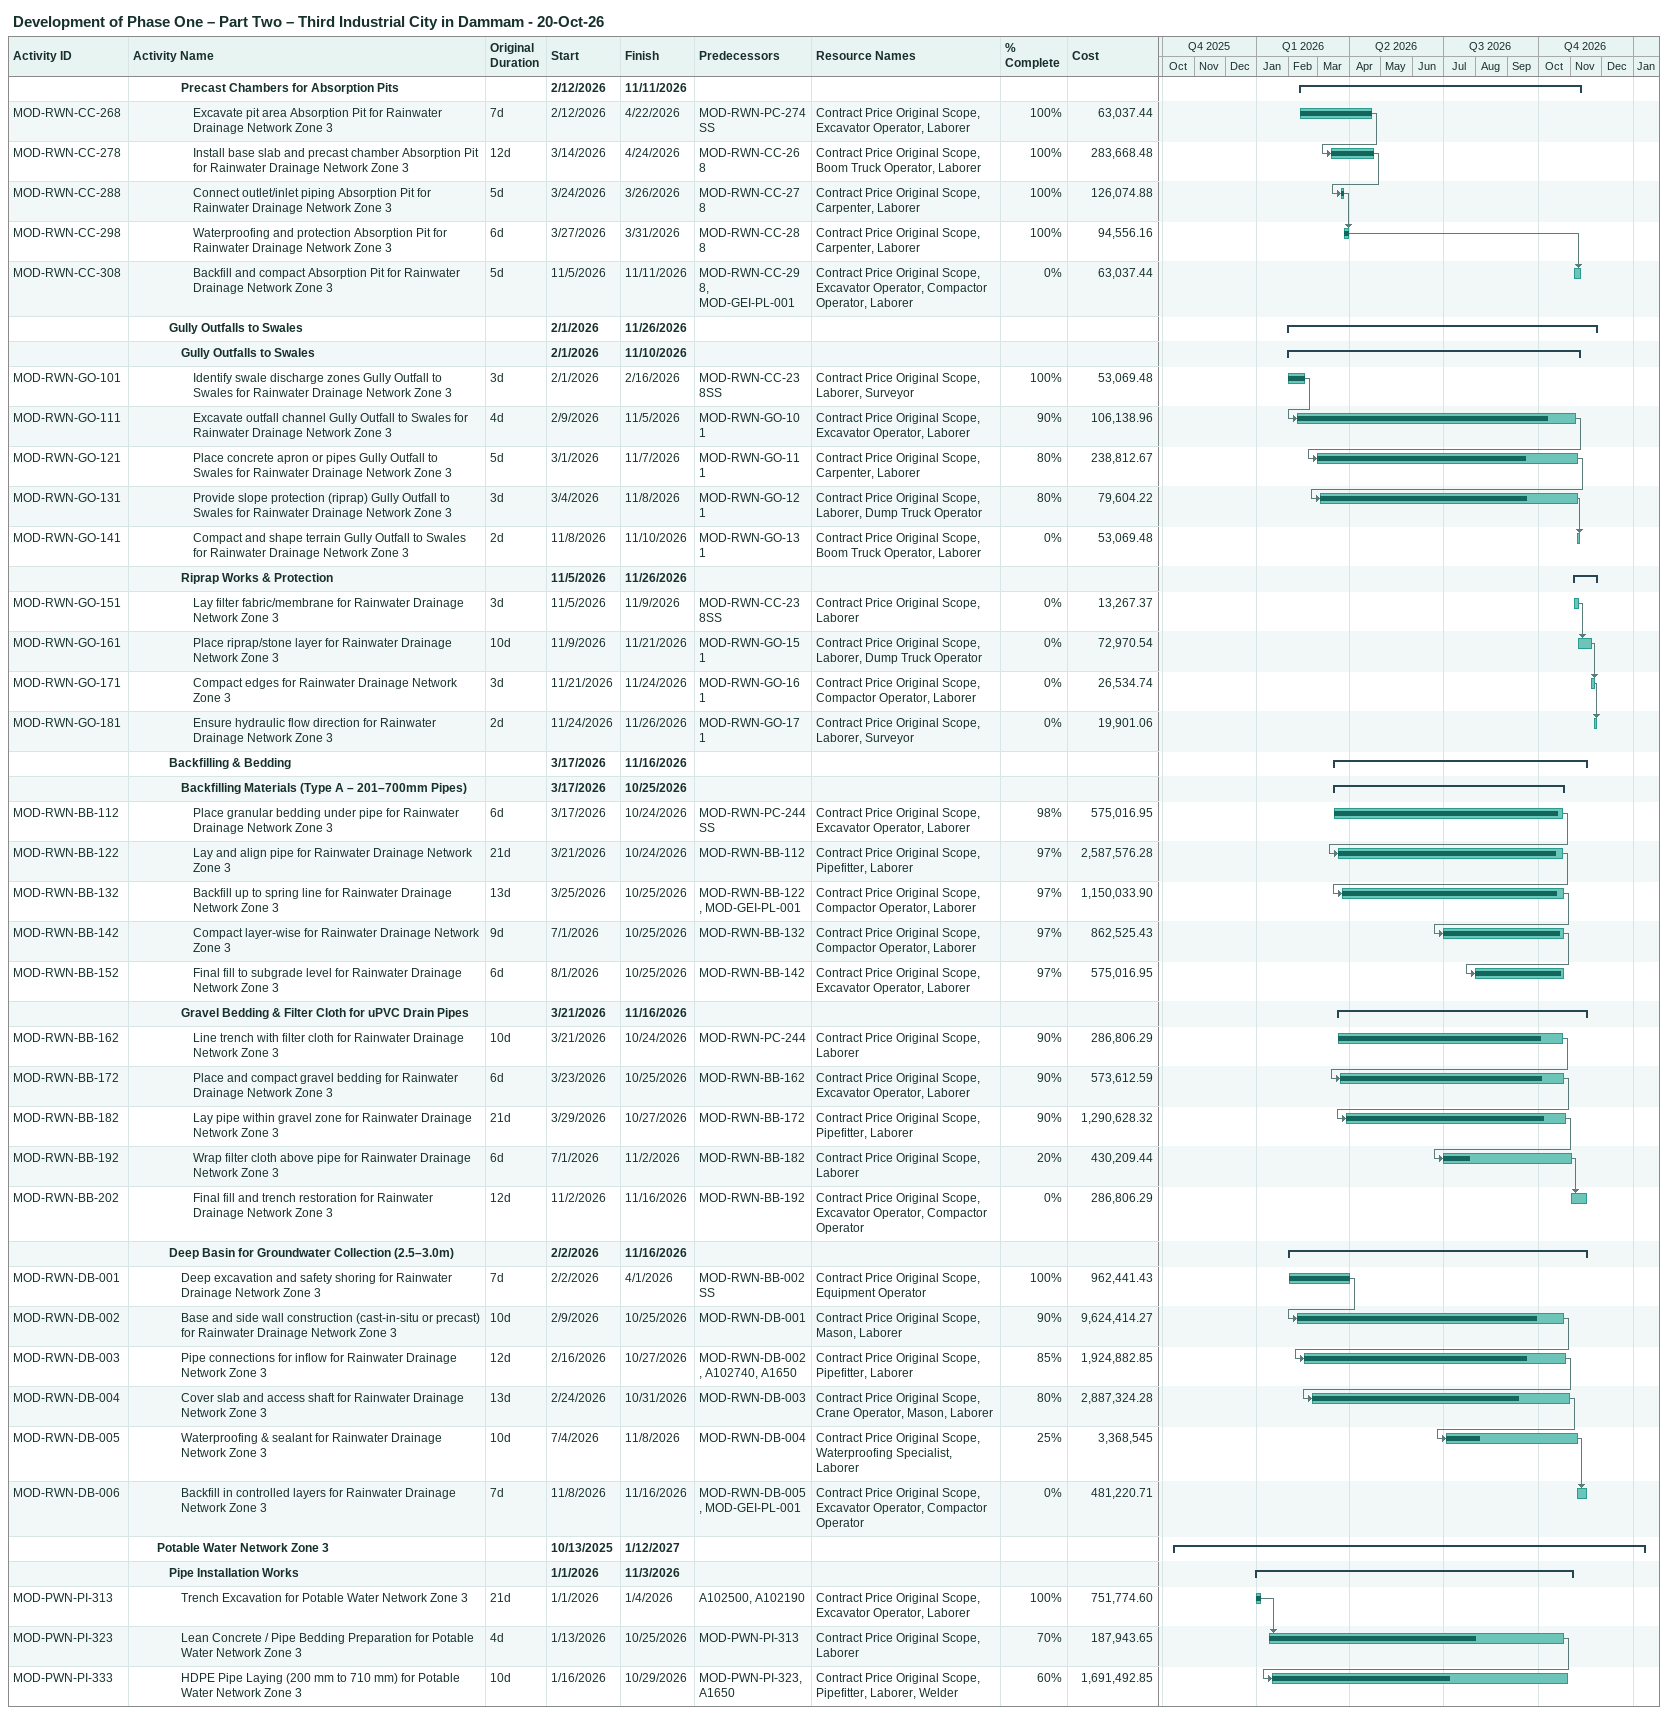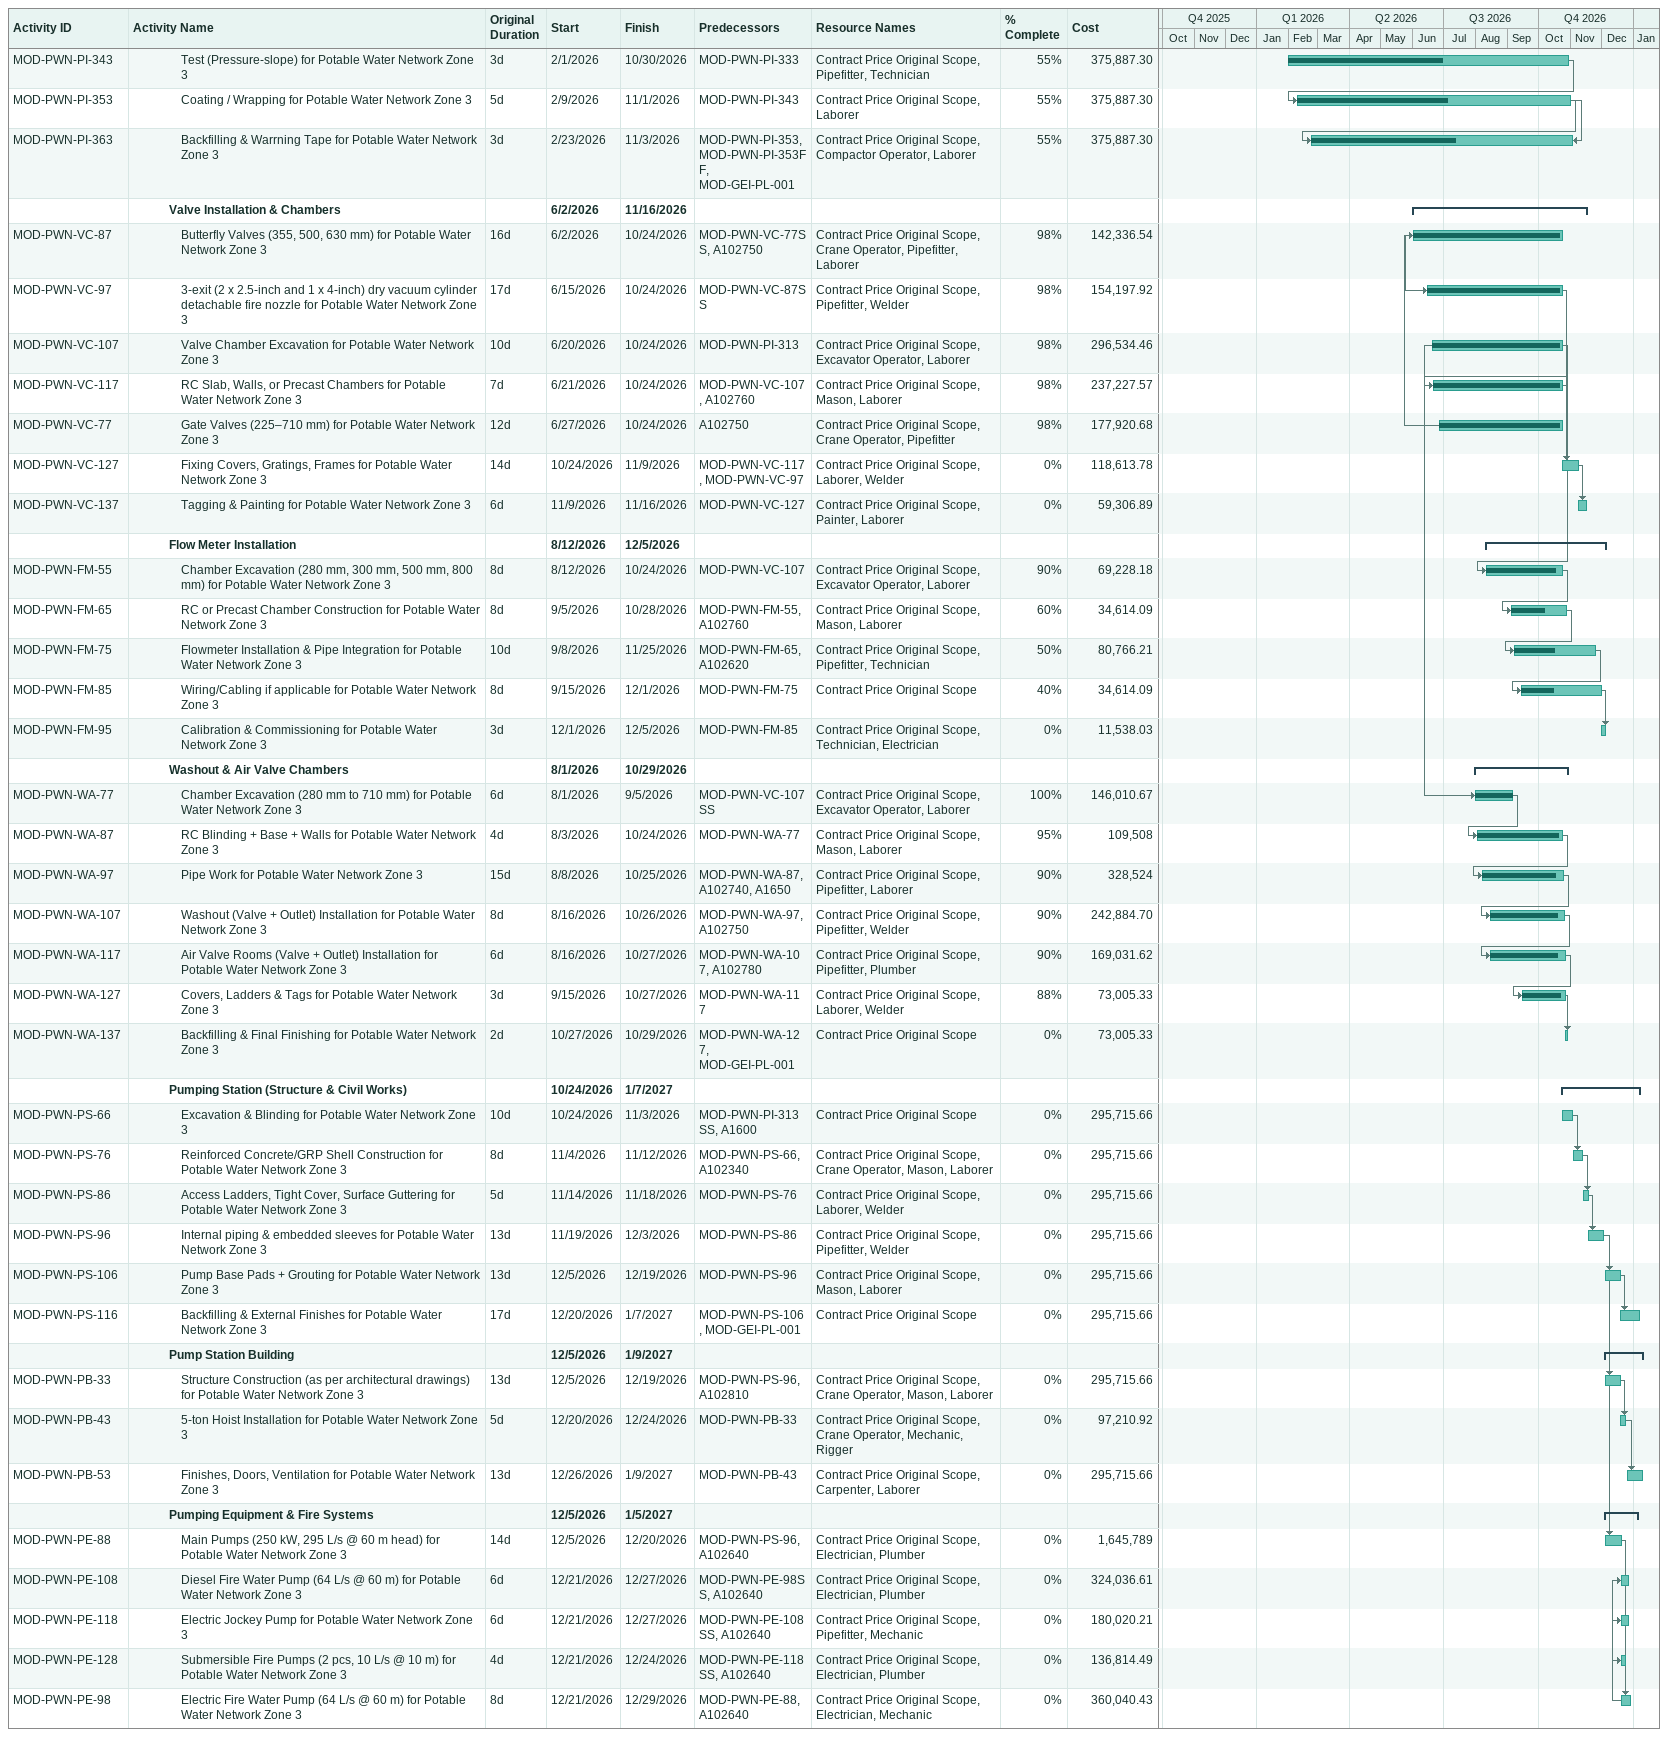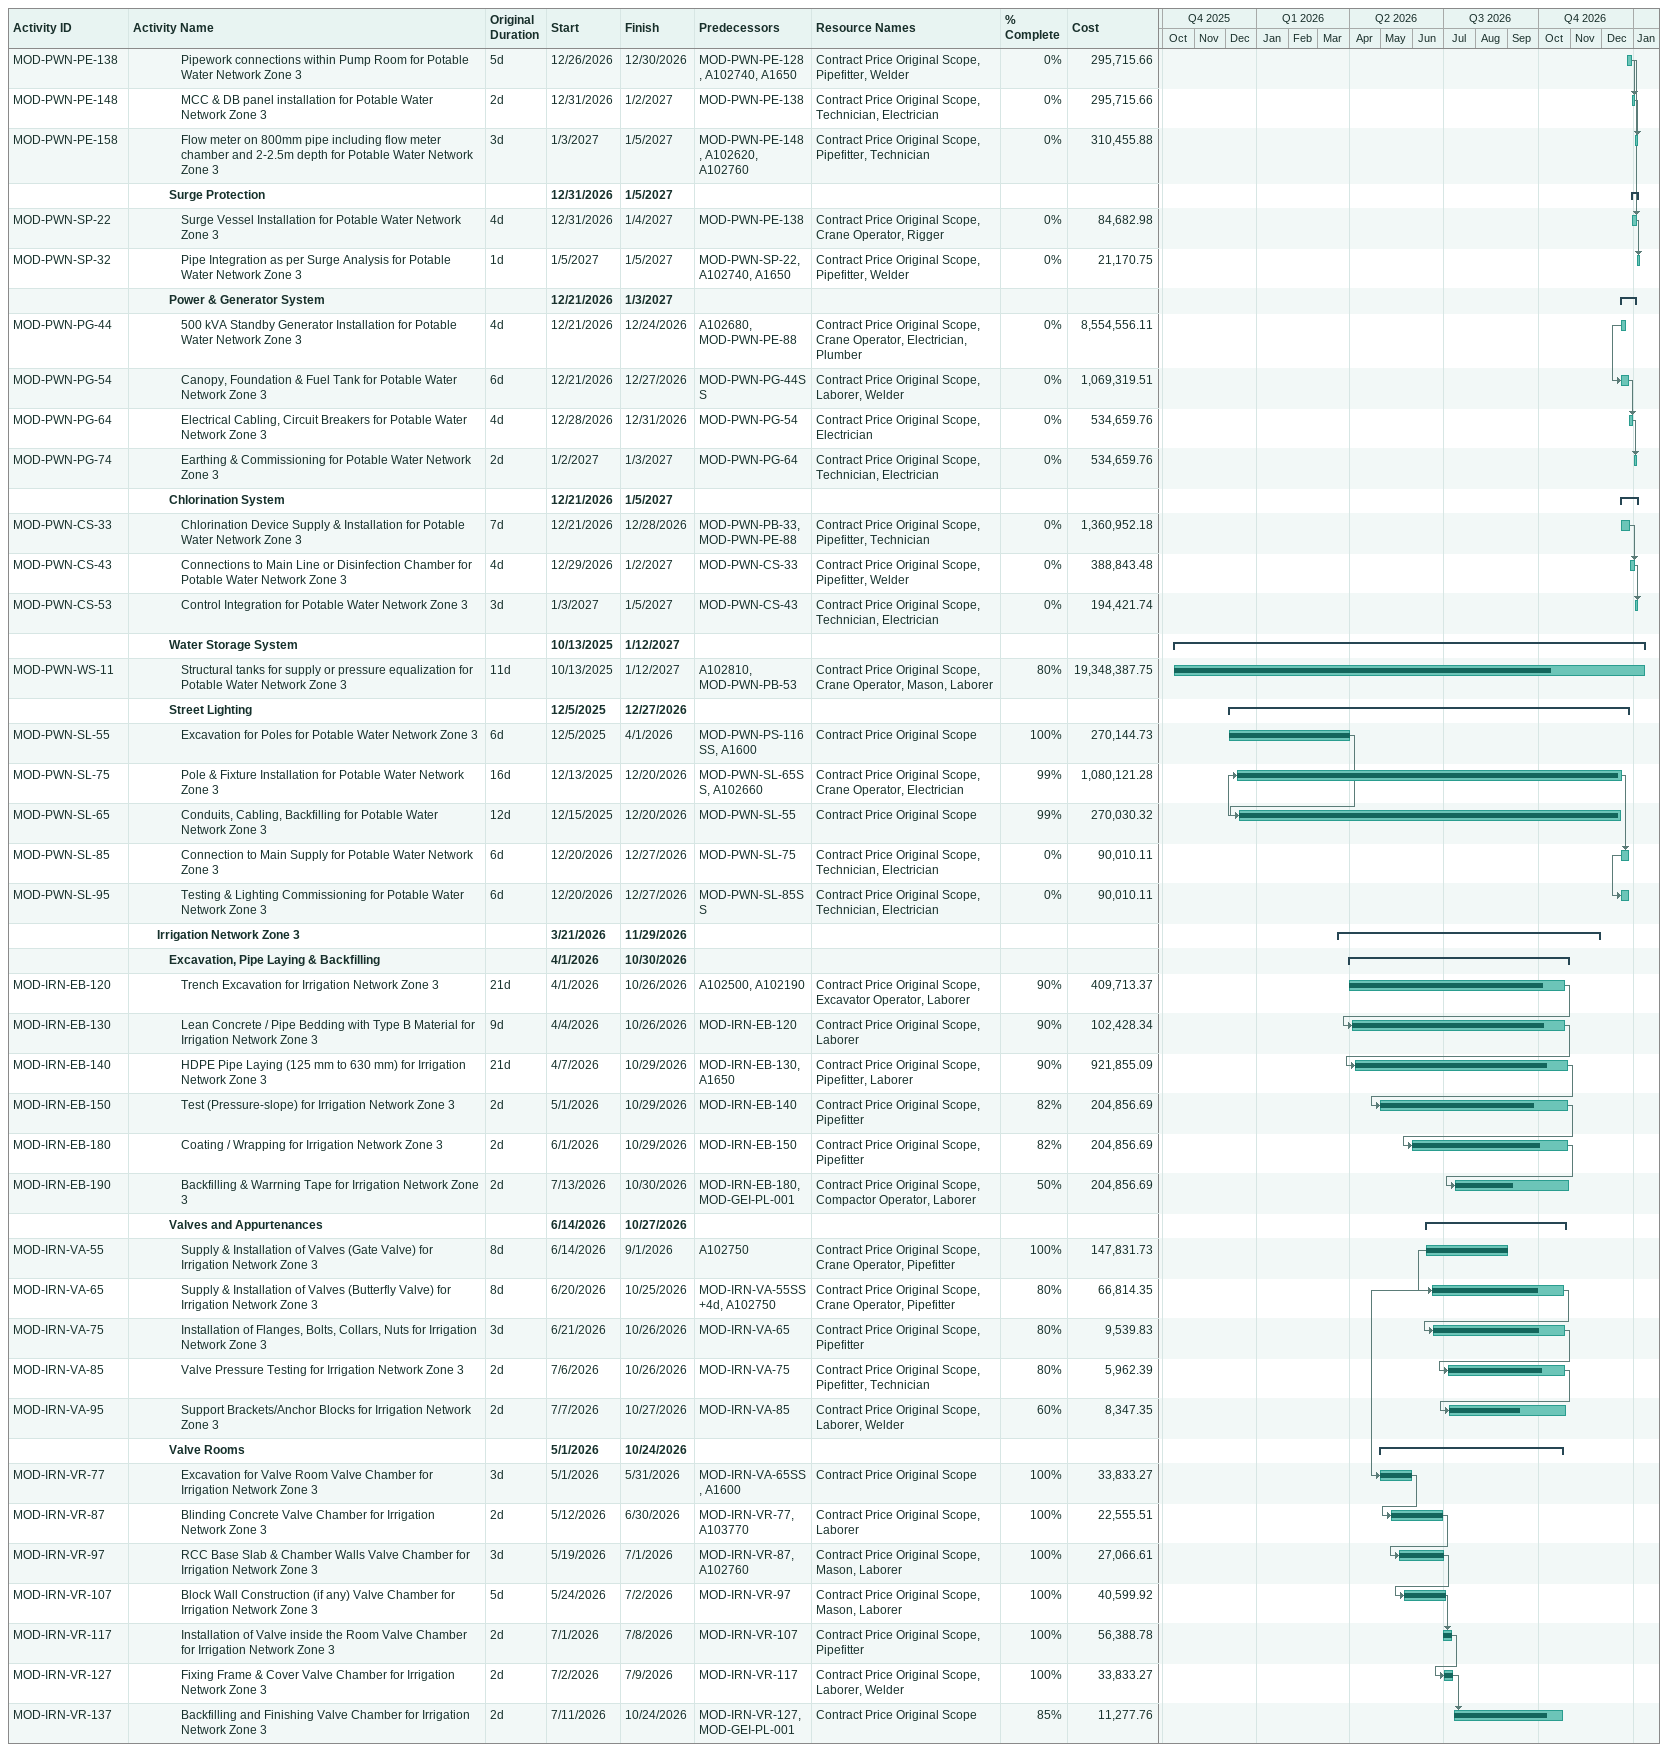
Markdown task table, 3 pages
Development of Phase One – Part Two – Third Industrial City in Dammam - 20-Oct-26

| ID | Level | Task | Original duration | Start | Finish | Predecessors | Resources | % complete | Cost |
|---|---|---|---|---|---|---|---|---|---|
|  | 5 | **Precast Chambers for Absorption Pits** |  | 2026-02-12 | 2026-11-11 |  |  |  |  |
| MOD-RWN-CC-268 | 6 | Excavate pit area Absorption Pit for Rainwater Drainage Network Zone 3 | 7d | 2026-02-12 | 2026-04-22 | MOD-RWN-PC-274SS | Contract Price Original Scope, Excavator Operator, Laborer | 100 | 63037.44 |
| MOD-RWN-CC-278 | 6 | Install base slab and precast chamber Absorption Pit for Rainwater Drainage Network Zone 3 | 12d | 2026-03-14 | 2026-04-24 | MOD-RWN-CC-268 | Contract Price Original Scope, Boom Truck Operator, Laborer | 100 | 283668.48 |
| MOD-RWN-CC-288 | 6 | Connect outlet/inlet piping Absorption Pit for Rainwater Drainage Network Zone 3 | 5d | 2026-03-24 | 2026-03-26 | MOD-RWN-CC-278 | Contract Price Original Scope, Carpenter, Laborer | 100 | 126074.88 |
| MOD-RWN-CC-298 | 6 | Waterproofing and protection Absorption Pit for Rainwater Drainage Network Zone 3 | 6d | 2026-03-27 | 2026-03-31 | MOD-RWN-CC-288 | Contract Price Original Scope, Carpenter, Laborer | 100 | 94556.16 |
| MOD-RWN-CC-308 | 6 | Backfill and compact Absorption Pit for Rainwater Drainage Network Zone 3 | 5d | 2026-11-05 | 2026-11-11 | MOD-RWN-CC-298, MOD-GEI-PL-001 | Contract Price Original Scope, Excavator Operator, Compactor Operator, Laborer | 0 | 63037.44 |
|  | 4 | **Gully Outfalls to Swales** |  | 2026-02-01 | 2026-11-26 |  |  |  |  |
|  | 5 | **Gully Outfalls to Swales** |  | 2026-02-01 | 2026-11-10 |  |  |  |  |
| MOD-RWN-GO-101 | 6 | Identify swale discharge zones Gully Outfall to Swales for Rainwater Drainage Network Zone 3 | 3d | 2026-02-01 | 2026-02-16 | MOD-RWN-CC-238SS | Contract Price Original Scope, Laborer, Surveyor | 100 | 53069.48 |
| MOD-RWN-GO-111 | 6 | Excavate outfall channel Gully Outfall to Swales for Rainwater Drainage Network Zone 3 | 4d | 2026-02-09 | 2026-11-05 | MOD-RWN-GO-101 | Contract Price Original Scope, Excavator Operator, Laborer | 90 | 106138.96 |
| MOD-RWN-GO-121 | 6 | Place concrete apron or pipes Gully Outfall to Swales for Rainwater Drainage Network Zone 3 | 5d | 2026-03-01 | 2026-11-07 | MOD-RWN-GO-111 | Contract Price Original Scope, Carpenter, Laborer | 80 | 238812.67 |
| MOD-RWN-GO-131 | 6 | Provide slope protection (riprap) Gully Outfall to Swales for Rainwater Drainage Network Zone 3 | 3d | 2026-03-04 | 2026-11-08 | MOD-RWN-GO-121 | Contract Price Original Scope, Laborer, Dump Truck Operator | 80 | 79604.22 |
| MOD-RWN-GO-141 | 6 | Compact and shape terrain Gully Outfall to Swales for Rainwater Drainage Network Zone 3 | 2d | 2026-11-08 | 2026-11-10 | MOD-RWN-GO-131 | Contract Price Original Scope, Boom Truck Operator, Laborer | 0 | 53069.48 |
|  | 5 | **Riprap Works & Protection** |  | 2026-11-05 | 2026-11-26 |  |  |  |  |
| MOD-RWN-GO-151 | 6 | Lay filter fabric/membrane for Rainwater Drainage Network Zone 3 | 3d | 2026-11-05 | 2026-11-09 | MOD-RWN-CC-238SS | Contract Price Original Scope, Laborer | 0 | 13267.37 |
| MOD-RWN-GO-161 | 6 | Place riprap/stone layer for Rainwater Drainage Network Zone 3 | 10d | 2026-11-09 | 2026-11-21 | MOD-RWN-GO-151 | Contract Price Original Scope, Laborer, Dump Truck Operator | 0 | 72970.54 |
| MOD-RWN-GO-171 | 6 | Compact edges for Rainwater Drainage Network Zone 3 | 3d | 2026-11-21 | 2026-11-24 | MOD-RWN-GO-161 | Contract Price Original Scope, Compactor Operator, Laborer | 0 | 26534.74 |
| MOD-RWN-GO-181 | 6 | Ensure hydraulic flow direction for Rainwater Drainage Network Zone 3 | 2d | 2026-11-24 | 2026-11-26 | MOD-RWN-GO-171 | Contract Price Original Scope, Laborer, Surveyor | 0 | 19901.06 |
|  | 4 | **Backfilling & Bedding** |  | 2026-03-17 | 2026-11-16 |  |  |  |  |
|  | 5 | **Backfilling Materials (Type A – 201–700mm Pipes)** |  | 2026-03-17 | 2026-10-25 |  |  |  |  |
| MOD-RWN-BB-112 | 6 | Place granular bedding under pipe for Rainwater Drainage Network Zone 3 | 6d | 2026-03-17 | 2026-10-24 | MOD-RWN-PC-244SS | Contract Price Original Scope, Excavator Operator, Laborer | 98 | 575016.95 |
| MOD-RWN-BB-122 | 6 | Lay and align pipe for Rainwater Drainage Network Zone 3 | 21d | 2026-03-21 | 2026-10-24 | MOD-RWN-BB-112 | Contract Price Original Scope, Pipefitter, Laborer | 97 | 2587576.28 |
| MOD-RWN-BB-132 | 6 | Backfill up to spring line for Rainwater Drainage Network Zone 3 | 13d | 2026-03-25 | 2026-10-25 | MOD-RWN-BB-122, MOD-GEI-PL-001 | Contract Price Original Scope, Compactor Operator, Laborer | 97 | 1150033.90 |
| MOD-RWN-BB-142 | 6 | Compact layer-wise for Rainwater Drainage Network Zone 3 | 9d | 2026-07-01 | 2026-10-25 | MOD-RWN-BB-132 | Contract Price Original Scope, Compactor Operator, Laborer | 97 | 862525.43 |
| MOD-RWN-BB-152 | 6 | Final fill to subgrade level for Rainwater Drainage Network Zone 3 | 6d | 2026-08-01 | 2026-10-25 | MOD-RWN-BB-142 | Contract Price Original Scope, Excavator Operator, Laborer | 97 | 575016.95 |
|  | 5 | **Gravel Bedding & Filter Cloth for uPVC Drain Pipes** |  | 2026-03-21 | 2026-11-16 |  |  |  |  |
| MOD-RWN-BB-162 | 6 | Line trench with filter cloth for Rainwater Drainage Network Zone 3 | 10d | 2026-03-21 | 2026-10-24 | MOD-RWN-PC-244 | Contract Price Original Scope, Laborer | 90 | 286806.29 |
| MOD-RWN-BB-172 | 6 | Place and compact gravel bedding for Rainwater Drainage Network Zone 3 | 6d | 2026-03-23 | 2026-10-25 | MOD-RWN-BB-162 | Contract Price Original Scope, Excavator Operator, Laborer | 90 | 573612.59 |
| MOD-RWN-BB-182 | 6 | Lay pipe within gravel zone for Rainwater Drainage Network Zone 3 | 21d | 2026-03-29 | 2026-10-27 | MOD-RWN-BB-172 | Contract Price Original Scope, Pipefitter, Laborer | 90 | 1290628.32 |
| MOD-RWN-BB-192 | 6 | Wrap filter cloth above pipe for Rainwater Drainage Network Zone 3 | 6d | 2026-07-01 | 2026-11-02 | MOD-RWN-BB-182 | Contract Price Original Scope, Laborer | 20 | 430209.44 |
| MOD-RWN-BB-202 | 6 | Final fill and trench restoration for Rainwater Drainage Network Zone 3 | 12d | 2026-11-02 | 2026-11-16 | MOD-RWN-BB-192 | Contract Price Original Scope, Excavator Operator, Compactor Operator | 0 | 286806.29 |
|  | 4 | **Deep Basin for Groundwater Collection (2.5–3.0m)** |  | 2026-02-02 | 2026-11-16 |  |  |  |  |
| MOD-RWN-DB-001 | 5 | Deep excavation and safety shoring for Rainwater Drainage Network Zone 3 | 7d | 2026-02-02 | 2026-04-01 | MOD-RWN-BB-002SS | Contract Price Original Scope, Equipment Operator | 100 | 962441.43 |
| MOD-RWN-DB-002 | 5 | Base and side wall construction (cast-in-situ or precast) for Rainwater Drainage Network Zone 3 | 10d | 2026-02-09 | 2026-10-25 | MOD-RWN-DB-001 | Contract Price Original Scope, Mason, Laborer | 90 | 9624414.27 |
| MOD-RWN-DB-003 | 5 | Pipe connections for inflow for Rainwater Drainage Network Zone 3 | 12d | 2026-02-16 | 2026-10-27 | MOD-RWN-DB-002, A102740, A1650 | Contract Price Original Scope, Pipefitter, Laborer | 85 | 1924882.85 |
| MOD-RWN-DB-004 | 5 | Cover slab and access shaft for Rainwater Drainage Network Zone 3 | 13d | 2026-02-24 | 2026-10-31 | MOD-RWN-DB-003 | Contract Price Original Scope, Crane Operator, Mason, Laborer | 80 | 2887324.28 |
| MOD-RWN-DB-005 | 5 | Waterproofing & sealant for Rainwater Drainage Network Zone 3 | 10d | 2026-07-04 | 2026-11-08 | MOD-RWN-DB-004 | Contract Price Original Scope, Waterproofing Specialist, Laborer | 25 | 3368545 |
| MOD-RWN-DB-006 | 5 | Backfill in controlled layers for Rainwater Drainage Network Zone 3 | 7d | 2026-11-08 | 2026-11-16 | MOD-RWN-DB-005, MOD-GEI-PL-001 | Contract Price Original Scope, Excavator Operator, Compactor Operator | 0 | 481220.71 |
|  | 3 | **Potable Water Network Zone 3** |  | 2025-10-13 | 2027-01-12 |  |  |  |  |
|  | 4 | **Pipe Installation Works** |  | 2026-01-01 | 2026-11-03 |  |  |  |  |
| MOD-PWN-PI-313 | 5 | Trench Excavation for Potable Water Network Zone 3 | 21d | 2026-01-01 | 2026-01-04 | A102500, A102190 | Contract Price Original Scope, Excavator Operator, Laborer | 100 | 751774.60 |
| MOD-PWN-PI-323 | 5 | Lean Concrete / Pipe Bedding Preparation for Potable Water Network Zone 3 | 4d | 2026-01-13 | 2026-10-25 | MOD-PWN-PI-313 | Contract Price Original Scope, Laborer | 70 | 187943.65 |
| MOD-PWN-PI-333 | 5 | HDPE Pipe Laying (200 mm to 710 mm) for Potable Water Network Zone 3 | 10d | 2026-01-16 | 2026-10-29 | MOD-PWN-PI-323, A1650 | Contract Price Original Scope, Pipefitter, Laborer, Welder | 60 | 1691492.85 |
| MOD-PWN-PI-343 | 5 | Test (Pressure-slope) for Potable Water Network Zone 3 | 3d | 2026-02-01 | 2026-10-30 | MOD-PWN-PI-333 | Contract Price Original Scope, Pipefitter, Technician | 55 | 375887.30 |
| MOD-PWN-PI-353 | 5 | Coating / Wrapping for Potable Water Network Zone 3 | 5d | 2026-02-09 | 2026-11-01 | MOD-PWN-PI-343 | Contract Price Original Scope, Laborer | 55 | 375887.30 |
| MOD-PWN-PI-363 | 5 | Backfilling & Warrning Tape for Potable Water Network Zone 3 | 3d | 2026-02-23 | 2026-11-03 | MOD-PWN-PI-353, MOD-PWN-PI-353FF, MOD-GEI-PL-001 | Contract Price Original Scope, Compactor Operator, Laborer | 55 | 375887.30 |
|  | 4 | **Valve Installation & Chambers** |  | 2026-06-02 | 2026-11-16 |  |  |  |  |
| MOD-PWN-VC-87 | 5 | Butterfly Valves (355, 500, 630 mm) for Potable Water Network Zone 3 | 16d | 2026-06-02 | 2026-10-24 | MOD-PWN-VC-77SS, A102750 | Contract Price Original Scope, Crane Operator, Pipefitter, Laborer | 98 | 142336.54 |
| MOD-PWN-VC-97 | 5 | 3-exit (2 x 2.5-inch and 1 x 4-inch) dry vacuum cylinder detachable fire nozzle for Potable Water Network Zone 3 | 17d | 2026-06-15 | 2026-10-24 | MOD-PWN-VC-87SS | Contract Price Original Scope, Pipefitter, Welder | 98 | 154197.92 |
| MOD-PWN-VC-107 | 5 | Valve Chamber Excavation for Potable Water Network Zone 3 | 10d | 2026-06-20 | 2026-10-24 | MOD-PWN-PI-313 | Contract Price Original Scope, Excavator Operator, Laborer | 98 | 296534.46 |
| MOD-PWN-VC-117 | 5 | RC Slab, Walls, or Precast Chambers for Potable Water Network Zone 3 | 7d | 2026-06-21 | 2026-10-24 | MOD-PWN-VC-107, A102760 | Contract Price Original Scope, Mason, Laborer | 98 | 237227.57 |
| MOD-PWN-VC-77 | 5 | Gate Valves (225–710 mm) for Potable Water Network Zone 3 | 12d | 2026-06-27 | 2026-10-24 | A102750 | Contract Price Original Scope, Crane Operator, Pipefitter | 98 | 177920.68 |
| MOD-PWN-VC-127 | 5 | Fixing Covers, Gratings, Frames for Potable Water Network Zone 3 | 14d | 2026-10-24 | 2026-11-09 | MOD-PWN-VC-117, MOD-PWN-VC-97 | Contract Price Original Scope, Laborer, Welder | 0 | 118613.78 |
| MOD-PWN-VC-137 | 5 | Tagging & Painting for Potable Water Network Zone 3 | 6d | 2026-11-09 | 2026-11-16 | MOD-PWN-VC-127 | Contract Price Original Scope, Painter, Laborer | 0 | 59306.89 |
|  | 4 | **Flow Meter Installation** |  | 2026-08-12 | 2026-12-05 |  |  |  |  |
| MOD-PWN-FM-55 | 5 | Chamber Excavation (280 mm, 300 mm, 500 mm, 800 mm) for Potable Water Network Zone 3 | 8d | 2026-08-12 | 2026-10-24 | MOD-PWN-VC-107 | Contract Price Original Scope, Excavator Operator, Laborer | 90 | 69228.18 |
| MOD-PWN-FM-65 | 5 | RC or Precast Chamber Construction for Potable Water Network Zone 3 | 8d | 2026-09-05 | 2026-10-28 | MOD-PWN-FM-55, A102760 | Contract Price Original Scope, Mason, Laborer | 60 | 34614.09 |
| MOD-PWN-FM-75 | 5 | Flowmeter Installation & Pipe Integration for Potable Water Network Zone 3 | 10d | 2026-09-08 | 2026-11-25 | MOD-PWN-FM-65, A102620 | Contract Price Original Scope, Pipefitter, Technician | 50 | 80766.21 |
| MOD-PWN-FM-85 | 5 | Wiring/Cabling if applicable for Potable Water Network Zone 3 | 8d | 2026-09-15 | 2026-12-01 | MOD-PWN-FM-75 | Contract Price Original Scope | 40 | 34614.09 |
| MOD-PWN-FM-95 | 5 | Calibration & Commissioning for Potable Water Network Zone 3 | 3d | 2026-12-01 | 2026-12-05 | MOD-PWN-FM-85 | Contract Price Original Scope, Technician, Electrician | 0 | 11538.03 |
|  | 4 | **Washout & Air Valve Chambers** |  | 2026-08-01 | 2026-10-29 |  |  |  |  |
| MOD-PWN-WA-77 | 5 | Chamber Excavation (280 mm to 710 mm) for Potable Water Network Zone 3 | 6d | 2026-08-01 | 2026-09-05 | MOD-PWN-VC-107SS | Contract Price Original Scope, Excavator Operator, Laborer | 100 | 146010.67 |
| MOD-PWN-WA-87 | 5 | RC Blinding + Base + Walls for Potable Water Network Zone 3 | 4d | 2026-08-03 | 2026-10-24 | MOD-PWN-WA-77 | Contract Price Original Scope, Mason, Laborer | 95 | 109508 |
| MOD-PWN-WA-97 | 5 | Pipe Work for Potable Water Network Zone 3 | 15d | 2026-08-08 | 2026-10-25 | MOD-PWN-WA-87, A102740, A1650 | Contract Price Original Scope, Pipefitter, Laborer | 90 | 328524 |
| MOD-PWN-WA-107 | 5 | Washout (Valve + Outlet) Installation for Potable Water Network Zone 3 | 8d | 2026-08-16 | 2026-10-26 | MOD-PWN-WA-97, A102750 | Contract Price Original Scope, Pipefitter, Welder | 90 | 242884.70 |
| MOD-PWN-WA-117 | 5 | Air Valve Rooms (Valve + Outlet) Installation for Potable Water Network Zone 3 | 6d | 2026-08-16 | 2026-10-27 | MOD-PWN-WA-107, A102780 | Contract Price Original Scope, Pipefitter, Plumber | 90 | 169031.62 |
| MOD-PWN-WA-127 | 5 | Covers, Ladders & Tags for Potable Water Network Zone 3 | 3d | 2026-09-15 | 2026-10-27 | MOD-PWN-WA-117 | Contract Price Original Scope, Laborer, Welder | 88 | 73005.33 |
| MOD-PWN-WA-137 | 5 | Backfilling & Final Finishing for Potable Water Network Zone 3 | 2d | 2026-10-27 | 2026-10-29 | MOD-PWN-WA-127, MOD-GEI-PL-001 | Contract Price Original Scope | 0 | 73005.33 |
|  | 4 | **Pumping Station (Structure & Civil Works)** |  | 2026-10-24 | 2027-01-07 |  |  |  |  |
| MOD-PWN-PS-66 | 5 | Excavation & Blinding for Potable Water Network Zone 3 | 10d | 2026-10-24 | 2026-11-03 | MOD-PWN-PI-313SS, A1600 | Contract Price Original Scope | 0 | 295715.66 |
| MOD-PWN-PS-76 | 5 | Reinforced Concrete/GRP Shell Construction for Potable Water Network Zone 3 | 8d | 2026-11-04 | 2026-11-12 | MOD-PWN-PS-66, A102340 | Contract Price Original Scope, Crane Operator, Mason, Laborer | 0 | 295715.66 |
| MOD-PWN-PS-86 | 5 | Access Ladders, Tight Cover, Surface Guttering for Potable Water Network Zone 3 | 5d | 2026-11-14 | 2026-11-18 | MOD-PWN-PS-76 | Contract Price Original Scope, Laborer, Welder | 0 | 295715.66 |
| MOD-PWN-PS-96 | 5 | Internal piping & embedded sleeves for Potable Water Network Zone 3 | 13d | 2026-11-19 | 2026-12-03 | MOD-PWN-PS-86 | Contract Price Original Scope, Pipefitter, Welder | 0 | 295715.66 |
| MOD-PWN-PS-106 | 5 | Pump Base Pads + Grouting for Potable Water Network Zone 3 | 13d | 2026-12-05 | 2026-12-19 | MOD-PWN-PS-96 | Contract Price Original Scope, Mason, Laborer | 0 | 295715.66 |
| MOD-PWN-PS-116 | 5 | Backfilling & External Finishes for Potable Water Network Zone 3 | 17d | 2026-12-20 | 2027-01-07 | MOD-PWN-PS-106, MOD-GEI-PL-001 | Contract Price Original Scope | 0 | 295715.66 |
|  | 4 | **Pump Station Building** |  | 2026-12-05 | 2027-01-09 |  |  |  |  |
| MOD-PWN-PB-33 | 5 | Structure Construction (as per architectural drawings) for Potable Water Network Zone 3 | 13d | 2026-12-05 | 2026-12-19 | MOD-PWN-PS-96, A102810 | Contract Price Original Scope, Crane Operator, Mason, Laborer | 0 | 295715.66 |
| MOD-PWN-PB-43 | 5 | 5-ton Hoist Installation for Potable Water Network Zone 3 | 5d | 2026-12-20 | 2026-12-24 | MOD-PWN-PB-33 | Contract Price Original Scope, Crane Operator, Mechanic, Rigger | 0 | 97210.92 |
| MOD-PWN-PB-53 | 5 | Finishes, Doors, Ventilation for Potable Water Network Zone 3 | 13d | 2026-12-26 | 2027-01-09 | MOD-PWN-PB-43 | Contract Price Original Scope, Carpenter, Laborer | 0 | 295715.66 |
|  | 4 | **Pumping Equipment & Fire Systems** |  | 2026-12-05 | 2027-01-05 |  |  |  |  |
| MOD-PWN-PE-88 | 5 | Main Pumps (250 kW, 295 L/s @ 60 m head) for Potable Water Network Zone 3 | 14d | 2026-12-05 | 2026-12-20 | MOD-PWN-PS-96, A102640 | Contract Price Original Scope, Electrician, Plumber | 0 | 1645789 |
| MOD-PWN-PE-108 | 5 | Diesel Fire Water Pump (64 L/s @ 60 m) for Potable Water Network Zone 3 | 6d | 2026-12-21 | 2026-12-27 | MOD-PWN-PE-98SS, A102640 | Contract Price Original Scope, Electrician, Plumber | 0 | 324036.61 |
| MOD-PWN-PE-118 | 5 | Electric Jockey Pump for Potable Water Network Zone 3 | 6d | 2026-12-21 | 2026-12-27 | MOD-PWN-PE-108SS, A102640 | Contract Price Original Scope, Pipefitter, Mechanic | 0 | 180020.21 |
| MOD-PWN-PE-128 | 5 | Submersible Fire Pumps (2 pcs, 10 L/s @ 10 m) for Potable Water Network Zone 3 | 4d | 2026-12-21 | 2026-12-24 | MOD-PWN-PE-118SS, A102640 | Contract Price Original Scope, Electrician, Plumber | 0 | 136814.49 |
| MOD-PWN-PE-98 | 5 | Electric Fire Water Pump (64 L/s @ 60 m) for Potable Water Network Zone 3 | 8d | 2026-12-21 | 2026-12-29 | MOD-PWN-PE-88, A102640 | Contract Price Original Scope, Electrician, Mechanic | 0 | 360040.43 |
| MOD-PWN-PE-138 | 5 | Pipework connections within Pump Room for Potable Water Network Zone 3 | 5d | 2026-12-26 | 2026-12-30 | MOD-PWN-PE-128, A102740, A1650 | Contract Price Original Scope, Pipefitter, Welder | 0 | 295715.66 |
| MOD-PWN-PE-148 | 5 | MCC & DB panel installation for Potable Water Network Zone 3 | 2d | 2026-12-31 | 2027-01-02 | MOD-PWN-PE-138 | Contract Price Original Scope, Technician, Electrician | 0 | 295715.66 |
| MOD-PWN-PE-158 | 5 | Flow meter on 800mm pipe including flow meter chamber and 2-2.5m depth for Potable Water Network Zone 3 | 3d | 2027-01-03 | 2027-01-05 | MOD-PWN-PE-148, A102620, A102760 | Contract Price Original Scope, Pipefitter, Technician | 0 | 310455.88 |
|  | 4 | **Surge Protection** |  | 2026-12-31 | 2027-01-05 |  |  |  |  |
| MOD-PWN-SP-22 | 5 | Surge Vessel Installation for Potable Water Network Zone 3 | 4d | 2026-12-31 | 2027-01-04 | MOD-PWN-PE-138 | Contract Price Original Scope, Crane Operator, Rigger | 0 | 84682.98 |
| MOD-PWN-SP-32 | 5 | Pipe Integration as per Surge Analysis for Potable Water Network Zone 3 | 1d | 2027-01-05 | 2027-01-05 | MOD-PWN-SP-22, A102740, A1650 | Contract Price Original Scope, Pipefitter, Welder | 0 | 21170.75 |
|  | 4 | **Power & Generator System** |  | 2026-12-21 | 2027-01-03 |  |  |  |  |
| MOD-PWN-PG-44 | 5 | 500 kVA Standby Generator Installation for Potable Water Network Zone 3 | 4d | 2026-12-21 | 2026-12-24 | A102680, MOD-PWN-PE-88 | Contract Price Original Scope, Crane Operator, Electrician, Plumber | 0 | 8554556.11 |
| MOD-PWN-PG-54 | 5 | Canopy, Foundation & Fuel Tank for Potable Water Network Zone 3 | 6d | 2026-12-21 | 2026-12-27 | MOD-PWN-PG-44SS | Contract Price Original Scope, Laborer, Welder | 0 | 1069319.51 |
| MOD-PWN-PG-64 | 5 | Electrical Cabling, Circuit Breakers for Potable Water Network Zone 3 | 4d | 2026-12-28 | 2026-12-31 | MOD-PWN-PG-54 | Contract Price Original Scope, Electrician | 0 | 534659.76 |
| MOD-PWN-PG-74 | 5 | Earthing & Commissioning for Potable Water Network Zone 3 | 2d | 2027-01-02 | 2027-01-03 | MOD-PWN-PG-64 | Contract Price Original Scope, Technician, Electrician | 0 | 534659.76 |
|  | 4 | **Chlorination System** |  | 2026-12-21 | 2027-01-05 |  |  |  |  |
| MOD-PWN-CS-33 | 5 | Chlorination Device Supply & Installation for Potable Water Network Zone 3 | 7d | 2026-12-21 | 2026-12-28 | MOD-PWN-PB-33, MOD-PWN-PE-88 | Contract Price Original Scope, Pipefitter, Technician | 0 | 1360952.18 |
| MOD-PWN-CS-43 | 5 | Connections to Main Line or Disinfection Chamber for Potable Water Network Zone 3 | 4d | 2026-12-29 | 2027-01-02 | MOD-PWN-CS-33 | Contract Price Original Scope, Pipefitter, Welder | 0 | 388843.48 |
| MOD-PWN-CS-53 | 5 | Control Integration for Potable Water Network Zone 3 | 3d | 2027-01-03 | 2027-01-05 | MOD-PWN-CS-43 | Contract Price Original Scope, Technician, Electrician | 0 | 194421.74 |
|  | 4 | **Water Storage System** |  | 2025-10-13 | 2027-01-12 |  |  |  |  |
| MOD-PWN-WS-11 | 5 | Structural tanks for supply or pressure equalization for Potable Water Network Zone 3 | 11d | 2025-10-13 | 2027-01-12 | A102810, MOD-PWN-PB-53 | Contract Price Original Scope, Crane Operator, Mason, Laborer | 80 | 19348387.75 |
|  | 4 | **Street Lighting** |  | 2025-12-05 | 2026-12-27 |  |  |  |  |
| MOD-PWN-SL-55 | 5 | Excavation for Poles for Potable Water Network Zone 3 | 6d | 2025-12-05 | 2026-04-01 | MOD-PWN-PS-116SS, A1600 | Contract Price Original Scope | 100 | 270144.73 |
| MOD-PWN-SL-75 | 5 | Pole & Fixture Installation for Potable Water Network Zone 3 | 16d | 2025-12-13 | 2026-12-20 | MOD-PWN-SL-65SS, A102660 | Contract Price Original Scope, Crane Operator, Electrician | 99 | 1080121.28 |
| MOD-PWN-SL-65 | 5 | Conduits, Cabling, Backfilling for Potable Water Network Zone 3 | 12d | 2025-12-15 | 2026-12-20 | MOD-PWN-SL-55 | Contract Price Original Scope | 99 | 270030.32 |
| MOD-PWN-SL-85 | 5 | Connection to Main Supply for Potable Water Network Zone 3 | 6d | 2026-12-20 | 2026-12-27 | MOD-PWN-SL-75 | Contract Price Original Scope, Technician, Electrician | 0 | 90010.11 |
| MOD-PWN-SL-95 | 5 | Testing & Lighting Commissioning for Potable Water Network Zone 3 | 6d | 2026-12-20 | 2026-12-27 | MOD-PWN-SL-85SS | Contract Price Original Scope, Technician, Electrician | 0 | 90010.11 |
|  | 3 | **Irrigation Network Zone 3** |  | 2026-03-21 | 2026-11-29 |  |  |  |  |
|  | 4 | **Excavation, Pipe Laying & Backfilling** |  | 2026-04-01 | 2026-10-30 |  |  |  |  |
| MOD-IRN-EB-120 | 5 | Trench Excavation for Irrigation Network Zone 3 | 21d | 2026-04-01 | 2026-10-26 | A102500, A102190 | Contract Price Original Scope, Excavator Operator, Laborer | 90 | 409713.37 |
| MOD-IRN-EB-130 | 5 | Lean Concrete / Pipe Bedding with Type B Material for Irrigation Network Zone 3 | 9d | 2026-04-04 | 2026-10-26 | MOD-IRN-EB-120 | Contract Price Original Scope, Laborer | 90 | 102428.34 |
| MOD-IRN-EB-140 | 5 | HDPE Pipe Laying (125 mm to 630 mm) for Irrigation Network Zone 3 | 21d | 2026-04-07 | 2026-10-29 | MOD-IRN-EB-130, A1650 | Contract Price Original Scope, Pipefitter, Laborer | 90 | 921855.09 |
| MOD-IRN-EB-150 | 5 | Test (Pressure-slope) for Irrigation Network Zone 3 | 2d | 2026-05-01 | 2026-10-29 | MOD-IRN-EB-140 | Contract Price Original Scope, Pipefitter | 82 | 204856.69 |
| MOD-IRN-EB-180 | 5 | Coating / Wrapping for Irrigation Network Zone 3 | 2d | 2026-06-01 | 2026-10-29 | MOD-IRN-EB-150 | Contract Price Original Scope, Pipefitter | 82 | 204856.69 |
| MOD-IRN-EB-190 | 5 | Backfilling & Warrning Tape for Irrigation Network Zone 3 | 2d | 2026-07-13 | 2026-10-30 | MOD-IRN-EB-180, MOD-GEI-PL-001 | Contract Price Original Scope, Compactor Operator, Laborer | 50 | 204856.69 |
|  | 4 | **Valves and Appurtenances** |  | 2026-06-14 | 2026-10-27 |  |  |  |  |
| MOD-IRN-VA-55 | 5 | Supply & Installation of Valves (Gate Valve) for Irrigation Network Zone 3 | 8d | 2026-06-14 | 2026-09-01 | A102750 | Contract Price Original Scope, Crane Operator, Pipefitter | 100 | 147831.73 |
| MOD-IRN-VA-65 | 5 | Supply & Installation of Valves (Butterfly Valve) for Irrigation Network Zone 3 | 8d | 2026-06-20 | 2026-10-25 | MOD-IRN-VA-55SS+4d, A102750 | Contract Price Original Scope, Crane Operator, Pipefitter | 80 | 66814.35 |
| MOD-IRN-VA-75 | 5 | Installation of Flanges, Bolts, Collars, Nuts for Irrigation Network Zone 3 | 3d | 2026-06-21 | 2026-10-26 | MOD-IRN-VA-65 | Contract Price Original Scope, Pipefitter | 80 | 9539.83 |
| MOD-IRN-VA-85 | 5 | Valve Pressure Testing for Irrigation Network Zone 3 | 2d | 2026-07-06 | 2026-10-26 | MOD-IRN-VA-75 | Contract Price Original Scope, Pipefitter, Technician | 80 | 5962.39 |
| MOD-IRN-VA-95 | 5 | Support Brackets/Anchor Blocks for Irrigation Network Zone 3 | 2d | 2026-07-07 | 2026-10-27 | MOD-IRN-VA-85 | Contract Price Original Scope, Laborer, Welder | 60 | 8347.35 |
|  | 4 | **Valve Rooms** |  | 2026-05-01 | 2026-10-24 |  |  |  |  |
| MOD-IRN-VR-77 | 5 | Excavation for Valve Room Valve Chamber for Irrigation Network Zone 3 | 3d | 2026-05-01 | 2026-05-31 | MOD-IRN-VA-65SS, A1600 | Contract Price Original Scope | 100 | 33833.27 |
| MOD-IRN-VR-87 | 5 | Blinding Concrete Valve Chamber for Irrigation Network Zone 3 | 2d | 2026-05-12 | 2026-06-30 | MOD-IRN-VR-77, A103770 | Contract Price Original Scope, Laborer | 100 | 22555.51 |
| MOD-IRN-VR-97 | 5 | RCC Base Slab & Chamber Walls Valve Chamber for Irrigation Network Zone 3 | 3d | 2026-05-19 | 2026-07-01 | MOD-IRN-VR-87, A102760 | Contract Price Original Scope, Mason, Laborer | 100 | 27066.61 |
| MOD-IRN-VR-107 | 5 | Block Wall Construction (if any) Valve Chamber for Irrigation Network Zone 3 | 5d | 2026-05-24 | 2026-07-02 | MOD-IRN-VR-97 | Contract Price Original Scope, Mason, Laborer | 100 | 40599.92 |
| MOD-IRN-VR-117 | 5 | Installation of Valve inside the Room Valve Chamber for Irrigation Network Zone 3 | 2d | 2026-07-01 | 2026-07-08 | MOD-IRN-VR-107 | Contract Price Original Scope, Pipefitter | 100 | 56388.78 |
| MOD-IRN-VR-127 | 5 | Fixing Frame & Cover Valve Chamber for Irrigation Network Zone 3 | 2d | 2026-07-02 | 2026-07-09 | MOD-IRN-VR-117 | Contract Price Original Scope, Laborer, Welder | 100 | 33833.27 |
| MOD-IRN-VR-137 | 5 | Backfilling and Finishing Valve Chamber for Irrigation Network Zone 3 | 2d | 2026-07-11 | 2026-10-24 | MOD-IRN-VR-127, MOD-GEI-PL-001 | Contract Price Original Scope | 85 | 11277.76 |
